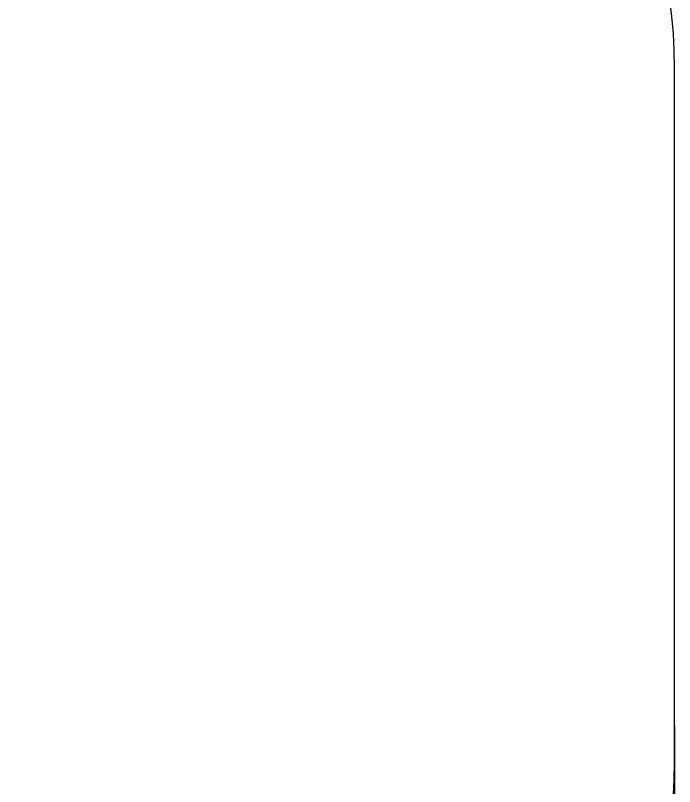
# Model space of a CAD drawing. Header units: millimetres. Extents: x -3960 to 3430, y -2884 to 2225.
# Drawn here: x 2079 to 3430, y -819 to 760 of the extents above; entities that cross this region are included whole.
import ezdxf

# ---------------------------------------------------------------- set-up
doc = ezdxf.new("R2010")
doc.units = ezdxf.units.MM
doc.layers.add('DIKOM_ЗОНА', color=90, linetype='Continuous')
doc.layers.add('DIKOM_РАЗМЕР_ЗОНА', color=7, linetype='Continuous')
doc.styles.add('style1', font='arialbd.ttf', dxfattribs={"width": 0.8})
doc.dimstyles.new('1-50', dxfattribs={"dimtxt": 300, "dimasz": 200, "dimexe": 100, "dimexo": 0, "dimgap": 100, "dimtad": 1, "dimtxsty": 'style1', "dimcen": 200, "dimclrd": 7, "dimclre": 7, "dimclrt": 7, "dimadec": 1, "dimazin": 2, "dimtfac": 1, "dimtmove": 0, "dimatfit": 2, "dimfxl": 0, "dimlwd": 25, "dimlwe": 18, "dimarcsym": 0})

# ---------------------------------------------------------------- blocks, each defined once
blk = doc.blocks.new('*D4')
at = {"layer": 'Defpoints', "color": 0, "transparency": 16777216}
for p in [(-3146.4, -695.1), (3429.9, -695.1), (3429.9, -2784.1)]:
    blk.add_point(p, dxfattribs=at)
at = {"layer": 'DIKOM_РАЗМЕР_ЗОНА', "color": 7, "lineweight": 18, "transparency": 16777216}
for p, q in [((-3146.4, -695.1), (-3146.4, -2884.1)), ((3429.9, -695.1), (3429.9, -2884.1))]:
    blk.add_line(p, q, dxfattribs=at)
at = {"layer": 'DIKOM_РАЗМЕР_ЗОНА', "color": 7, "lineweight": 25, "transparency": 16777216}
blk.add_line((-2946.4, -2784.1), (3229.9, -2784.1), dxfattribs=at)
at = {"layer": 'DIKOM_РАЗМЕР_ЗОНА', "color": 7, "transparency": 16777216}
for points in [[(-2946.4, -2750.8), (-2946.4, -2817.5), (-3146.4, -2784.1)], [(3229.9, -2750.8), (3229.9, -2817.5), (3429.9, -2784.1)]]:
    blk.add_solid(points, dxfattribs=at)
at = {"layer": 'DIKOM_РАЗМЕР_ЗОНА', "color": 7, "transparency": 16777216, "insert": (141.7, -2531), "char_height": 300, "attachment_point": 5, "style": 'style1'}
blk.add_mtext('{\\fArial|b0|i0|c204|p34;6550}', dxfattribs=at)

msp = doc.modelspace()

# ---------------------------------------------------------------- linework, layer by layer
at = {"layer": 'DIKOM_ЗОНА', "color": 3, "lineweight": 15}
msp.add_lwpolyline([(2951.09345, -1624.25013, 0.2613485332), (3429.87916, -770.82429), (3429.87916, 652.89491, 0.2821845038), (2883.35678, 1544.16258), (1759.30551, 2116.08065, 0.118211902), (1305.82789, 2224.81299), (-1340.93868, 2224.81299, 0.1557029718), (-1920.22333, 2039.93831), (-2725.72399, 1467.49361, 0.2428482659), (-3146.43934, 652.36829), (-3146.43934, -695.07691, 0.2811284248), (-2603.40174, -1584.56292), (-1489.80898, -2156.65739, 0.1192041476), (-1032.84657, -2267.17138), (1617.17037, -2267.17138, 0.1379331944), (2138.38466, -2120.59722)], format="xyb", close=True, dxfattribs=at)

# ---------------------------------------------------------------- dimensions: what is measured, and where the dimension line sits
at = {"layer": 'DIKOM_РАЗМЕР_ЗОНА'}
dim = msp.add_linear_dim(base=(3429.87916, -2784.1452), p1=(-3146.43934, -695.07691), p2=(3429.87916, -695.07691), text='{\\fArial|b0|i0|c204|p34;6550}', dimstyle='1-50', dxfattribs=at)
dim.commit()
dim.dimension.update_dxf_attribs({"geometry": '*D4', "text_midpoint": (141.71991, -2784.1452), "dimtype": 160})

doc.saveas('drawing.dxf')
